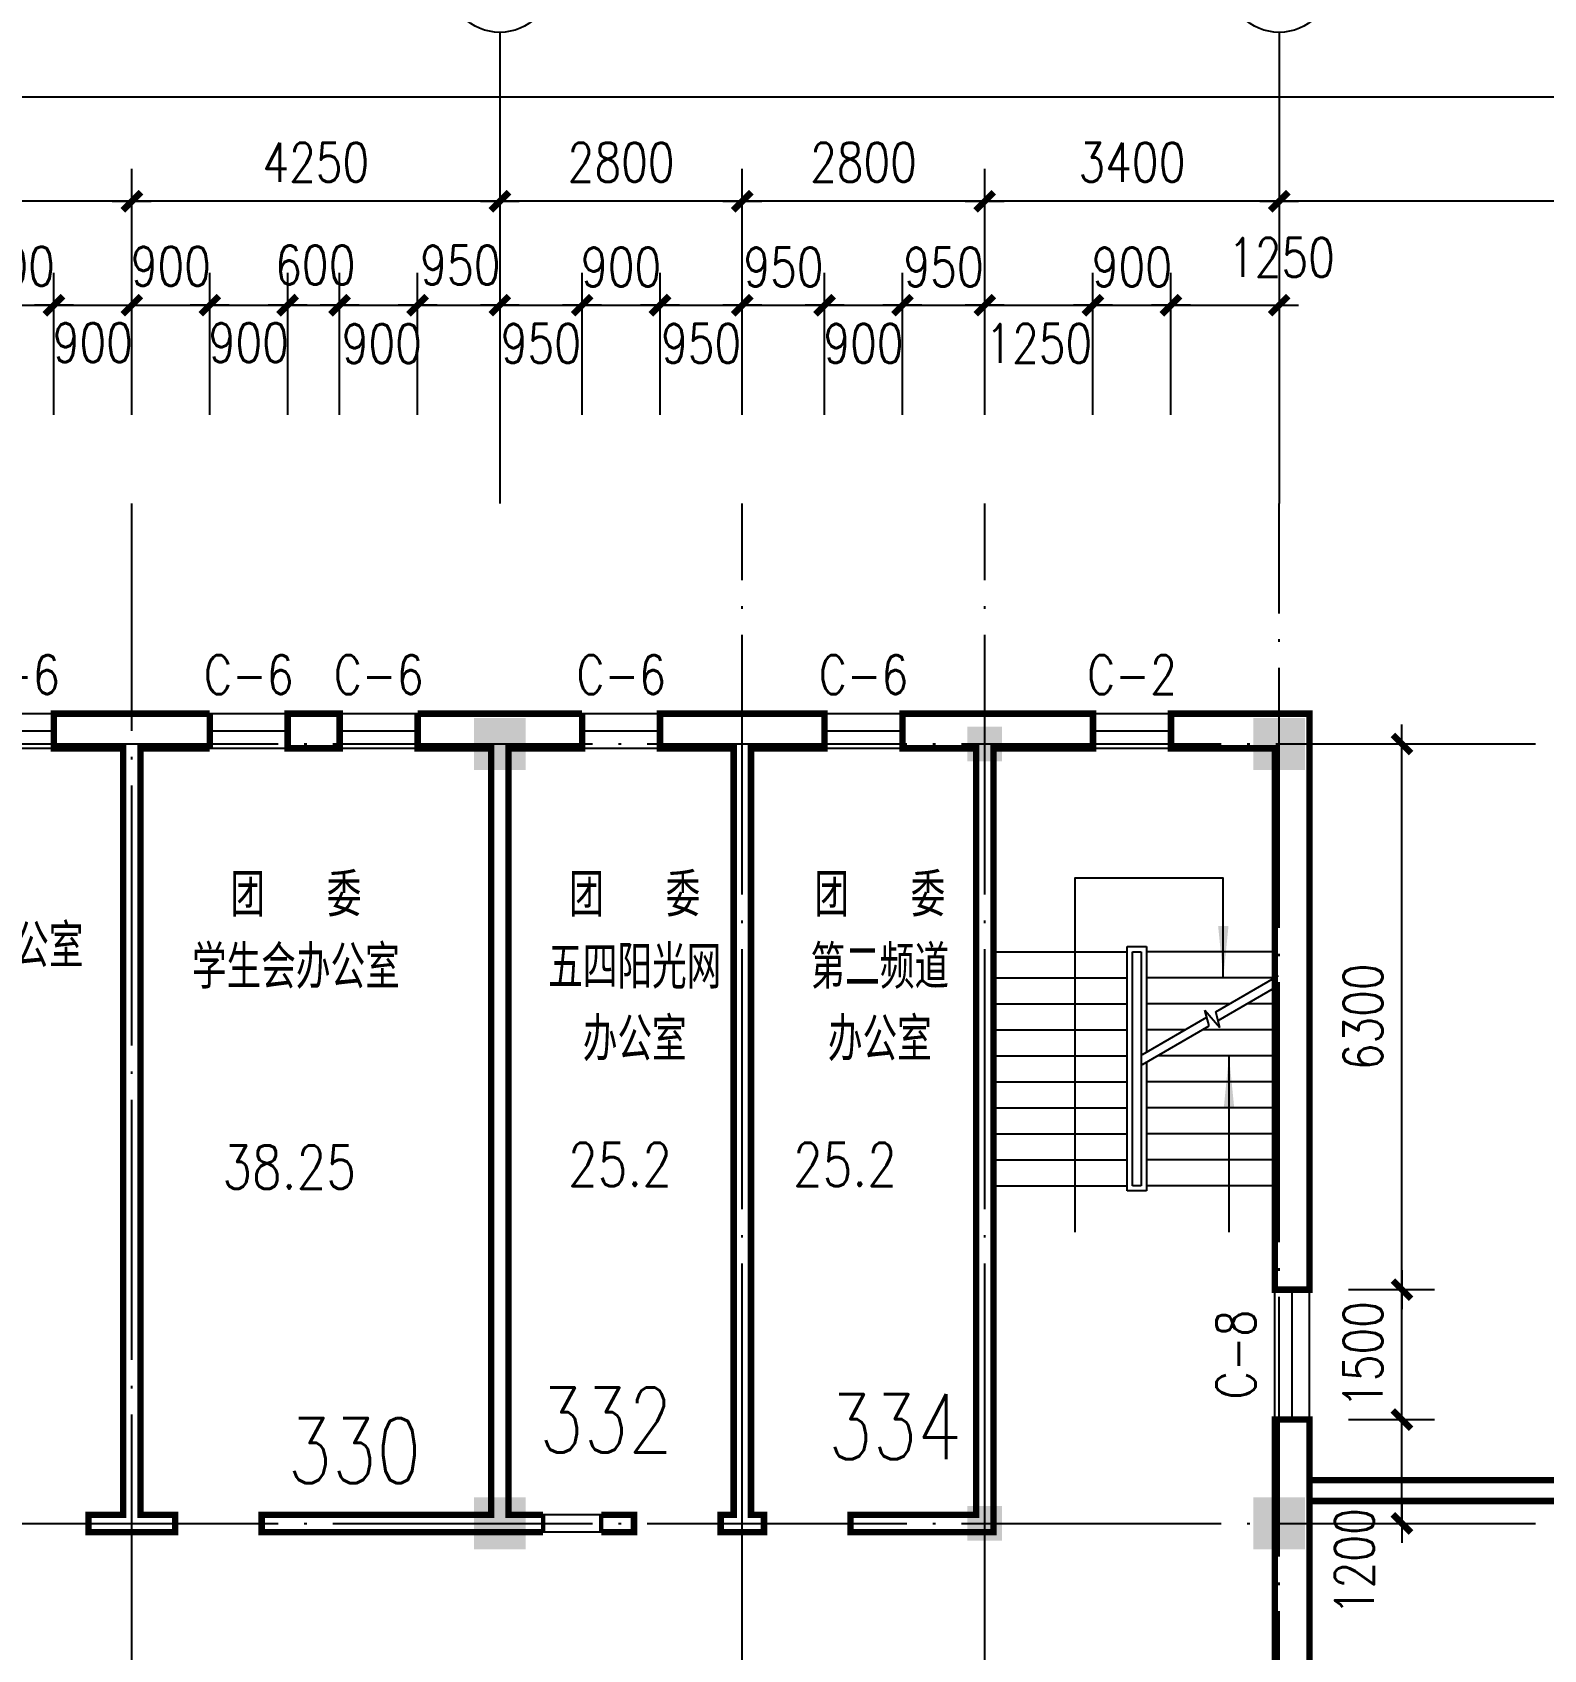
# Model space of a CAD drawing. Extents: x -55219 to 470149, y 494712 to 780039.
# Drawn here: x 274907 to 292361, y 660344 to 679016 of the extents above; entities that cross this region are included whole.
import ezdxf
from ezdxf.enums import TextEntityAlignment as Align

# ---------------------------------------------------------------- set-up
doc = ezdxf.new("R2010")
doc.units = 0
doc.header["$LTSCALE"] = 1500
doc.header["$MEASUREMENT"] = 0
doc.linetypes.add('DOTE', pattern=[2.42, 2, -0.2, 0.02, -0.2])
doc.layers.get('0').update_dxf_attribs({"linetype": 'CONTINUOUS'})
doc.layers.get('DEFPOINTS').update_dxf_attribs({"linetype": 'CONTINUOUS'})
for name, color, linetype in [('AXIS', 3, 'CONTINUOUS'), ('AXIS_TEXT', 7, 'CONTINUOUS'), ('COLUMN', 7, 'CONTINUOUS'), ('DOTE', 1, 'DOTE'), ('LVTRY', 6, 'CONTINUOUS'), ('PUB_DIM', 3, 'CONTINUOUS'), ('PUB_WALL', 255, 'CONTINUOUS'), ('STAIR', 2, 'CONTINUOUS'), ('WALL', 255, 'CONTINUOUS'), ('WINDOW', 2, 'CONTINUOUS'), ('WINDOW_TEXT', 7, 'CONTINUOUS')]:
    doc.layers.add(name, color=color, linetype=linetype)
doc.styles.add('_SIMPLEX', font='SIMPLEX.shx', dxfattribs={"width": 0.6})
doc.styles.add('COMPLEX', font='COMPLEX')
doc.styles.add('DIM_FONT', font='SIMPLEX.shx', dxfattribs={"width": 0.8})
doc.styles.add('SIMPLEX', font='SIMPLEX.SHX')
doc.dimstyles.new('AXIS150', dxfattribs={"dimscale": 1.5, "dimtxt": 300, "dimasz": 1, "dimexe": 250, "dimexo": 300, "dimgap": 150, "dimtad": 1, "dimdec": 0, "dimzin": 0, "dimdsep": 46, "dimtxsty": 'DIM_FONT', "dimblk": '_DIMX', "dimcen": 0.09, "dimse1": 1, "dimse2": 1, "dimclrt": 7, "dimadec": 0, "dimazin": 0, "dimtfac": 1, "dimtdec": 0, "dimtix": 1, "dimtmove": 2, "dimatfit": 3, "dimldrblk": '_DIMX', "dimfxl": 1, "dimtolj": 1, "dimtzin": 0, "dimarcsym": 0})
doc.dimstyles.new('DIMA150', dxfattribs={"dimscale": 1.5, "dimtxt": 300, "dimasz": 1, "dimexe": 250, "dimexo": 300, "dimgap": 150, "dimtad": 1, "dimdec": 0, "dimzin": 0, "dimdsep": 46, "dimtxsty": 'DIM_FONT', "dimblk": '_DIMX', "dimcen": 0.09, "dimse1": 1, "dimclrt": 7, "dimadec": 0, "dimazin": 0, "dimtfac": 1, "dimtdec": 0, "dimtix": 1, "dimtmove": 2, "dimatfit": 3, "dimldrblk": '_DIMX', "dimfxl": 1, "dimtolj": 1, "dimtzin": 0, "dimarcsym": 0})
doc.dimstyles.new('DIMB150', dxfattribs={"dimscale": 1.5, "dimtxt": 300, "dimasz": 1, "dimexe": 250, "dimexo": 300, "dimgap": 150, "dimtad": 1, "dimdec": 0, "dimzin": 0, "dimdsep": 46, "dimtxsty": 'DIM_FONT', "dimblk": '_DIMX', "dimcen": 0.09, "dimse2": 1, "dimclrt": 7, "dimadec": 0, "dimazin": 0, "dimtfac": 1, "dimtdec": 0, "dimtix": 1, "dimtmove": 2, "dimatfit": 3, "dimldrblk": '_DIMX', "dimfxl": 1, "dimtolj": 1, "dimtzin": 0, "dimarcsym": 0})
doc.dimstyles.new('DIMN150', dxfattribs={"dimscale": 1.5, "dimtxt": 300, "dimasz": 1, "dimexe": 250, "dimexo": 300, "dimgap": 150, "dimtad": 1, "dimdec": 0, "dimzin": 0, "dimdsep": 46, "dimtxsty": 'DIM_FONT', "dimblk": '_DIMX', "dimcen": 0.09, "dimclrt": 7, "dimadec": 0, "dimazin": 0, "dimtfac": 1, "dimtdec": 0, "dimtix": 1, "dimtmove": 2, "dimatfit": 3, "dimldrblk": '_DIMX', "dimfxl": 1, "dimtolj": 1, "dimtzin": 0, "dimarcsym": 0})

# ---------------------------------------------------------------- blocks, each defined once
blk = doc.blocks.new('_FZH')
blk.add_solid([(0.5, 0.5), (0.5, -0.5), (-0.5, 0.5), (-0.5, -0.5)])
blk = doc.blocks.new('_WBLK')
for p, q in [((-0.5, 0.5), (0.5, 0.5)), ((-0.5, 0), (0.5, 0)), ((-0.5, -0.5), (0.5, -0.5))]:
    blk.add_line(p, q)
at = {"layer": 'WINDOW_TEXT', "style": 'SIMPLEX', "flags": 9}
blk.add_attdef('A', text='', height=1, dxfattribs=at).set_placement((0, 1.5), align=Align.MIDDLE)
blk = doc.blocks.new('_ARROW')
blk.add_solid([(0, 0), (-1, 0.1), (-1, -0.1)])
blk = doc.blocks.new('_AXISO')
blk.add_circle((0, 0), 0.5)
at = {"layer": 'AXIS_TEXT', "style": 'COMPLEX', "width": 1.041667}
blk.add_attdef('A', text='', height=0.56, dxfattribs=at).set_placement((-0.25, -0.28), (0.25, -0.28), align=Align.FIT)
blk = doc.blocks.new('_DIMX')
blk.add_line((-150, 0), (150, 0))
at = {"const_width": 50}
blk.add_lwpolyline([(-70, -70), (70, 70)], dxfattribs=at)
blk = doc.blocks.new('*D110')
at = {"color": 0, "linetype": 'ByBlock'}
for p, q in [((276056, 675747), (276056, 677441)), ((280305, 677066), (276058, 677066))]:
    blk.add_line(p, q, dxfattribs=at)
at = {"layer": 'DEFPOINTS', "color": 0, "linetype": 'ByBlock'}
for p in [(276056, 677066), (276056, 675297), (280306, 675297)]:
    blk.add_point(p, dxfattribs=at)
at = {"color": 0, "linetype": 'ByBlock', "xscale": 1.5, "yscale": 1.5, "zscale": 1.5, "rotation": 180}
blk.add_blockref('_DIMX', (276056, 677066), dxfattribs=at)
at = {"color": 0, "linetype": 'ByBlock', "xscale": 1.5, "yscale": 1.5, "zscale": 1.5}
blk.add_blockref('_DIMX', (280306, 677066), dxfattribs=at)
at = {"color": 7, "linetype": 'ByBlock', "insert": (278181, 677516), "char_height": 450, "attachment_point": 5, "style": 'DIM_FONT'}
blk.add_mtext('\\A1;4250', dxfattribs=at)
blk = doc.blocks.new('*D117')
at = {"color": 0, "linetype": 'ByBlock'}
blk.add_line((298305, 677066), (289308, 677066), dxfattribs=at)
at = {"layer": 'DEFPOINTS', "color": 0, "linetype": 'ByBlock'}
for p in [(289306, 677066), (289306, 673575), (298306, 673575)]:
    blk.add_point(p, dxfattribs=at)
at = {"color": 0, "linetype": 'ByBlock', "xscale": 1.5, "yscale": 1.5, "zscale": 1.5}
for p, rotation in [((289306, 677066), 179.9999999999993), ((298306, 677066), 359.9999999999993)]:
    blk.add_blockref('_DIMX', p, dxfattribs=dict(at, rotation=rotation))
at = {"color": 7, "linetype": 'ByBlock', "insert": (293806, 677516), "char_height": 450, "attachment_point": 5, "style": 'DIM_FONT'}
blk.add_mtext('\\A1;9000', dxfattribs=at)
blk = doc.blocks.new('*D118')
at = {"color": 0, "linetype": 'ByBlock'}
for p, q in [((285906, 675747), (285906, 677441)), ((289305, 677066), (285908, 677066))]:
    blk.add_line(p, q, dxfattribs=at)
at = {"layer": 'DEFPOINTS', "color": 0, "linetype": 'ByBlock'}
for p in [(285906, 677066), (285906, 675297), (289306, 675297)]:
    blk.add_point(p, dxfattribs=at)
at = {"color": 0, "linetype": 'ByBlock', "xscale": 1.5, "yscale": 1.5, "zscale": 1.5, "rotation": 180}
blk.add_blockref('_DIMX', (285906, 677066), dxfattribs=at)
at = {"color": 0, "linetype": 'ByBlock', "xscale": 1.5, "yscale": 1.5, "zscale": 1.5}
blk.add_blockref('_DIMX', (289306, 677066), dxfattribs=at)
at = {"color": 7, "linetype": 'ByBlock', "insert": (287606, 677516), "char_height": 450, "attachment_point": 5, "style": 'DIM_FONT'}
blk.add_mtext('\\A1;3400', dxfattribs=at)
blk = doc.blocks.new('*D120')
at = {"color": 0, "linetype": 'ByBlock'}
for p, q in [((228205, 678386), (228205, 677891)), ((300705, 678386), (300705, 677891)), ((300703, 678266), (228206, 678266))]:
    blk.add_line(p, q, dxfattribs=at)
at = {"layer": 'DEFPOINTS', "color": 0, "linetype": 'ByBlock'}
for p in [(228205, 678836), (300705, 678836), (228205, 678266)]:
    blk.add_point(p, dxfattribs=at)
at = {"color": 0, "linetype": 'ByBlock', "xscale": 1.5, "yscale": 1.5, "zscale": 1.5, "rotation": 180}
blk.add_blockref('_DIMX', (228205, 678266), dxfattribs=at)
at = {"color": 0, "linetype": 'ByBlock', "xscale": 1.5, "yscale": 1.5, "zscale": 1.5}
blk.add_blockref('_DIMX', (300705, 678266), dxfattribs=at)
at = {"color": 7, "linetype": 'ByBlock', "insert": (264455, 678716), "char_height": 450, "attachment_point": 5, "style": 'DIM_FONT'}
blk.add_mtext('\\A1;72500', dxfattribs=at)
blk = doc.blocks.new('*D237')
at = {"color": 0, "linetype": 'ByBlock'}
for p, q in [((276056, 675747), (276056, 677441)), ((276055, 677066), (271858, 677066))]:
    blk.add_line(p, q, dxfattribs=at)
at = {"layer": 'DEFPOINTS', "color": 0, "linetype": 'ByBlock'}
for p in [(271856, 677066), (271856, 675297), (276056, 675297)]:
    blk.add_point(p, dxfattribs=at)
at = {"color": 0, "linetype": 'ByBlock', "xscale": 1.5, "yscale": 1.5, "zscale": 1.5, "rotation": 180}
blk.add_blockref('_DIMX', (271856, 677066), dxfattribs=at)
at = {"color": 0, "linetype": 'ByBlock', "xscale": 1.5, "yscale": 1.5, "zscale": 1.5}
blk.add_blockref('_DIMX', (276056, 677066), dxfattribs=at)
at = {"color": 7, "linetype": 'ByBlock', "insert": (273956, 677516), "char_height": 450, "attachment_point": 5, "style": 'DIM_FONT'}
blk.add_mtext('\\A1;4200', dxfattribs=at)
blk = doc.blocks.new('*D273')
at = {"color": 0, "linetype": 'ByBlock'}
for p, q in [((283106, 675747), (283106, 677441)), ((285906, 675747), (285906, 677441)), ((285905, 677066), (283108, 677066))]:
    blk.add_line(p, q, dxfattribs=at)
at = {"layer": 'DEFPOINTS', "color": 0, "linetype": 'ByBlock'}
for p in [(283106, 677066), (283106, 675297), (285906, 675297)]:
    blk.add_point(p, dxfattribs=at)
at = {"color": 0, "linetype": 'ByBlock', "xscale": 1.5, "yscale": 1.5, "zscale": 1.5, "rotation": 180}
blk.add_blockref('_DIMX', (283106, 677066), dxfattribs=at)
at = {"color": 0, "linetype": 'ByBlock', "xscale": 1.5, "yscale": 1.5, "zscale": 1.5}
blk.add_blockref('_DIMX', (285906, 677066), dxfattribs=at)
at = {"color": 7, "linetype": 'ByBlock', "insert": (284506, 677516), "char_height": 450, "attachment_point": 5, "style": 'DIM_FONT'}
blk.add_mtext('\\A1;2800', dxfattribs=at)
blk = doc.blocks.new('*D274')
at = {"color": 0, "linetype": 'ByBlock'}
for p, q in [((283106, 675747), (283106, 677441)), ((283105, 677066), (280308, 677066))]:
    blk.add_line(p, q, dxfattribs=at)
at = {"layer": 'DEFPOINTS', "color": 0, "linetype": 'ByBlock'}
for p in [(280306, 677066), (280306, 675297), (283106, 675297)]:
    blk.add_point(p, dxfattribs=at)
at = {"color": 0, "linetype": 'ByBlock', "xscale": 1.5, "yscale": 1.5, "zscale": 1.5, "rotation": 180}
blk.add_blockref('_DIMX', (280306, 677066), dxfattribs=at)
at = {"color": 0, "linetype": 'ByBlock', "xscale": 1.5, "yscale": 1.5, "zscale": 1.5}
blk.add_blockref('_DIMX', (283106, 677066), dxfattribs=at)
at = {"color": 7, "linetype": 'ByBlock', "insert": (281706, 677516), "char_height": 450, "attachment_point": 5, "style": 'DIM_FONT'}
blk.add_mtext('\\A1;2800', dxfattribs=at)
blk = doc.blocks.new('*D484')
at = {"color": 0, "linetype": 'ByBlock'}
for p, q in [((274256, 674602), (274256, 676241)), ((275156, 674602), (275156, 676241)), ((274255, 675866), (274253, 675866)), ((274256, 675866), (275156, 675866)), ((275158, 675866), (275159, 675866))]:
    blk.add_line(p, q, dxfattribs=at)
at = {"layer": 'DEFPOINTS', "color": 0, "linetype": 'ByBlock'}
for p in [(275156, 675866), (274256, 674152), (275156, 674152)]:
    blk.add_point(p, dxfattribs=at)
at = {"color": 0, "linetype": 'ByBlock', "xscale": 1.5, "yscale": 1.5, "zscale": 1.5}
blk.add_blockref('_DIMX', (274256, 675866), dxfattribs=at)
at = {"color": 0, "linetype": 'ByBlock', "xscale": 1.5, "yscale": 1.5, "zscale": 1.5, "rotation": 180}
blk.add_blockref('_DIMX', (275156, 675866), dxfattribs=at)
at = {"color": 7, "linetype": 'ByBlock', "insert": (274706, 676316), "char_height": 450, "attachment_point": 5, "style": 'DIM_FONT'}
blk.add_mtext('\\A1;900', dxfattribs=at)
blk = doc.blocks.new('*D485')
at = {"color": 0, "linetype": 'ByBlock'}
for p, q in [((275156, 674602), (275156, 676241)), ((276056, 674602), (276056, 676241)), ((275158, 675866), (276055, 675866))]:
    blk.add_line(p, q, dxfattribs=at)
at = {"layer": 'DEFPOINTS', "color": 0, "linetype": 'ByBlock'}
for p in [(276056, 675866), (275156, 674152), (276056, 674152)]:
    blk.add_point(p, dxfattribs=at)
at = {"color": 0, "linetype": 'ByBlock', "xscale": 1.5, "yscale": 1.5, "zscale": 1.5, "rotation": 180}
blk.add_blockref('_DIMX', (275156, 675866), dxfattribs=at)
at = {"color": 0, "linetype": 'ByBlock', "xscale": 1.5, "yscale": 1.5, "zscale": 1.5}
blk.add_blockref('_DIMX', (276056, 675866), dxfattribs=at)
at = {"color": 7, "linetype": 'ByBlock', "insert": (275606, 675434), "char_height": 450, "attachment_point": 5, "style": 'DIM_FONT'}
blk.add_mtext('\\A1;900', dxfattribs=at)
blk = doc.blocks.new('*D486')
at = {"color": 0, "linetype": 'ByBlock'}
for p, q in [((276056, 674602), (276056, 676241)), ((276956, 674602), (276956, 676241)), ((276055, 675866), (276053, 675866)), ((276056, 675866), (276956, 675866)), ((276958, 675866), (276959, 675866))]:
    blk.add_line(p, q, dxfattribs=at)
at = {"layer": 'DEFPOINTS', "color": 0, "linetype": 'ByBlock'}
for p in [(276956, 675866), (276056, 674152), (276956, 674152)]:
    blk.add_point(p, dxfattribs=at)
at = {"color": 0, "linetype": 'ByBlock', "xscale": 1.5, "yscale": 1.5, "zscale": 1.5}
blk.add_blockref('_DIMX', (276056, 675866), dxfattribs=at)
at = {"color": 0, "linetype": 'ByBlock', "xscale": 1.5, "yscale": 1.5, "zscale": 1.5, "rotation": 180}
blk.add_blockref('_DIMX', (276956, 675866), dxfattribs=at)
at = {"color": 7, "linetype": 'ByBlock', "insert": (276506, 676316), "char_height": 450, "attachment_point": 5, "style": 'DIM_FONT'}
blk.add_mtext('\\A1;900', dxfattribs=at)
blk = doc.blocks.new('*D487')
at = {"color": 0, "linetype": 'ByBlock'}
for p, q in [((276956, 674602), (276956, 676241)), ((277856, 674602), (277856, 676241)), ((276958, 675866), (277855, 675866))]:
    blk.add_line(p, q, dxfattribs=at)
at = {"layer": 'DEFPOINTS', "color": 0, "linetype": 'ByBlock'}
for p in [(277856, 675866), (276956, 674152), (277856, 674152)]:
    blk.add_point(p, dxfattribs=at)
at = {"color": 0, "linetype": 'ByBlock', "xscale": 1.5, "yscale": 1.5, "zscale": 1.5, "rotation": 180}
blk.add_blockref('_DIMX', (276956, 675866), dxfattribs=at)
at = {"color": 0, "linetype": 'ByBlock', "xscale": 1.5, "yscale": 1.5, "zscale": 1.5}
blk.add_blockref('_DIMX', (277856, 675866), dxfattribs=at)
at = {"color": 7, "linetype": 'ByBlock', "insert": (277406, 675434), "char_height": 450, "attachment_point": 5, "style": 'DIM_FONT'}
blk.add_mtext('\\A1;900', dxfattribs=at)
blk = doc.blocks.new('*D488')
at = {"color": 0, "linetype": 'ByBlock'}
for p, q in [((277856, 674602), (277856, 676241)), ((278456, 674602), (278456, 676241)), ((277858, 675866), (278455, 675866))]:
    blk.add_line(p, q, dxfattribs=at)
at = {"layer": 'DEFPOINTS', "color": 0, "linetype": 'ByBlock'}
for p in [(278456, 675866), (277856, 674152), (278456, 674152)]:
    blk.add_point(p, dxfattribs=at)
at = {"color": 0, "linetype": 'ByBlock', "xscale": 1.5, "yscale": 1.5, "zscale": 1.5, "rotation": 180}
blk.add_blockref('_DIMX', (277856, 675866), dxfattribs=at)
at = {"color": 0, "linetype": 'ByBlock', "xscale": 1.5, "yscale": 1.5, "zscale": 1.5}
blk.add_blockref('_DIMX', (278456, 675866), dxfattribs=at)
at = {"color": 7, "linetype": 'ByBlock', "insert": (278175, 676329), "char_height": 450, "attachment_point": 5, "style": 'DIM_FONT'}
blk.add_mtext('\\A1;600', dxfattribs=at)
blk = doc.blocks.new('*D489')
at = {"color": 0, "linetype": 'ByBlock'}
for p, q in [((278456, 674602), (278456, 676241)), ((279356, 674602), (279356, 676241)), ((278458, 675866), (279355, 675866))]:
    blk.add_line(p, q, dxfattribs=at)
at = {"layer": 'DEFPOINTS', "color": 0, "linetype": 'ByBlock'}
for p in [(279356, 675866), (278456, 674152), (279356, 674152)]:
    blk.add_point(p, dxfattribs=at)
at = {"color": 0, "linetype": 'ByBlock', "xscale": 1.5, "yscale": 1.5, "zscale": 1.5, "rotation": 180}
blk.add_blockref('_DIMX', (278456, 675866), dxfattribs=at)
at = {"color": 0, "linetype": 'ByBlock', "xscale": 1.5, "yscale": 1.5, "zscale": 1.5}
blk.add_blockref('_DIMX', (279356, 675866), dxfattribs=at)
at = {"color": 7, "linetype": 'ByBlock', "insert": (278944, 675423), "char_height": 450, "attachment_point": 5, "style": 'DIM_FONT'}
blk.add_mtext('\\A1;900', dxfattribs=at)
blk = doc.blocks.new('*D490')
at = {"color": 0, "linetype": 'ByBlock'}
for p, q in [((279356, 674602), (279356, 676241)), ((279358, 675866), (280305, 675866))]:
    blk.add_line(p, q, dxfattribs=at)
at = {"layer": 'DEFPOINTS', "color": 0, "linetype": 'ByBlock'}
for p in [(280306, 675866), (279356, 674152), (280306, 674152)]:
    blk.add_point(p, dxfattribs=at)
at = {"color": 0, "linetype": 'ByBlock', "xscale": 1.5, "yscale": 1.5, "zscale": 1.5, "rotation": 180}
blk.add_blockref('_DIMX', (279356, 675866), dxfattribs=at)
at = {"color": 0, "linetype": 'ByBlock', "xscale": 1.5, "yscale": 1.5, "zscale": 1.5}
blk.add_blockref('_DIMX', (280306, 675866), dxfattribs=at)
at = {"color": 7, "linetype": 'ByBlock', "insert": (279850, 676329), "char_height": 450, "attachment_point": 5, "style": 'DIM_FONT'}
blk.add_mtext('\\A1;950', dxfattribs=at)
blk = doc.blocks.new('*D491')
at = {"color": 0, "linetype": 'ByBlock'}
for p, q in [((281256, 674602), (281256, 676241)), ((280308, 675866), (281255, 675866))]:
    blk.add_line(p, q, dxfattribs=at)
at = {"layer": 'DEFPOINTS', "color": 0, "linetype": 'ByBlock'}
for p in [(281256, 675866), (280306, 674152), (281256, 674152)]:
    blk.add_point(p, dxfattribs=at)
at = {"color": 0, "linetype": 'ByBlock', "xscale": 1.5, "yscale": 1.5, "zscale": 1.5, "rotation": 180}
blk.add_blockref('_DIMX', (280306, 675866), dxfattribs=at)
at = {"color": 0, "linetype": 'ByBlock', "xscale": 1.5, "yscale": 1.5, "zscale": 1.5}
blk.add_blockref('_DIMX', (281256, 675866), dxfattribs=at)
at = {"color": 7, "linetype": 'ByBlock', "insert": (280781, 675424), "char_height": 450, "attachment_point": 5, "style": 'DIM_FONT'}
blk.add_mtext('\\A1;950', dxfattribs=at)
blk = doc.blocks.new('*D492')
at = {"color": 0, "linetype": 'ByBlock'}
for p, q in [((281256, 674602), (281256, 676241)), ((282156, 674602), (282156, 676241)), ((281258, 675866), (282155, 675866))]:
    blk.add_line(p, q, dxfattribs=at)
at = {"layer": 'DEFPOINTS', "color": 0, "linetype": 'ByBlock'}
for p in [(282156, 675866), (281256, 674152), (282156, 674152)]:
    blk.add_point(p, dxfattribs=at)
at = {"color": 0, "linetype": 'ByBlock', "xscale": 1.5, "yscale": 1.5, "zscale": 1.5, "rotation": 180}
blk.add_blockref('_DIMX', (281256, 675866), dxfattribs=at)
at = {"color": 0, "linetype": 'ByBlock', "xscale": 1.5, "yscale": 1.5, "zscale": 1.5}
blk.add_blockref('_DIMX', (282156, 675866), dxfattribs=at)
at = {"color": 7, "linetype": 'ByBlock', "insert": (281706, 676307), "char_height": 450, "attachment_point": 5, "style": 'DIM_FONT'}
blk.add_mtext('\\A1;900', dxfattribs=at)
blk = doc.blocks.new('*D493')
at = {"color": 0, "linetype": 'ByBlock'}
for p, q in [((282156, 674602), (282156, 676241)), ((283106, 674602), (283106, 676241)), ((282158, 675866), (283105, 675866))]:
    blk.add_line(p, q, dxfattribs=at)
at = {"layer": 'DEFPOINTS', "color": 0, "linetype": 'ByBlock'}
for p in [(283106, 675866), (282156, 674152), (283106, 674152)]:
    blk.add_point(p, dxfattribs=at)
at = {"color": 0, "linetype": 'ByBlock', "xscale": 1.5, "yscale": 1.5, "zscale": 1.5, "rotation": 180}
blk.add_blockref('_DIMX', (282156, 675866), dxfattribs=at)
at = {"color": 0, "linetype": 'ByBlock', "xscale": 1.5, "yscale": 1.5, "zscale": 1.5}
blk.add_blockref('_DIMX', (283106, 675866), dxfattribs=at)
at = {"color": 7, "linetype": 'ByBlock', "insert": (282631, 675424), "char_height": 450, "attachment_point": 5, "style": 'DIM_FONT'}
blk.add_mtext('\\A1;950', dxfattribs=at)
blk = doc.blocks.new('*D494')
at = {"color": 0, "linetype": 'ByBlock'}
for p, q in [((283106, 674602), (283106, 676241)), ((284056, 674602), (284056, 676241)), ((283108, 675866), (284055, 675866))]:
    blk.add_line(p, q, dxfattribs=at)
at = {"layer": 'DEFPOINTS', "color": 0, "linetype": 'ByBlock'}
for p in [(284056, 675866), (283106, 674152), (284056, 674152)]:
    blk.add_point(p, dxfattribs=at)
at = {"color": 0, "linetype": 'ByBlock', "xscale": 1.5, "yscale": 1.5, "zscale": 1.5, "rotation": 180}
blk.add_blockref('_DIMX', (283106, 675866), dxfattribs=at)
at = {"color": 0, "linetype": 'ByBlock', "xscale": 1.5, "yscale": 1.5, "zscale": 1.5}
blk.add_blockref('_DIMX', (284056, 675866), dxfattribs=at)
at = {"color": 7, "linetype": 'ByBlock', "insert": (283581, 676307), "char_height": 450, "attachment_point": 5, "style": 'DIM_FONT'}
blk.add_mtext('\\A1;950', dxfattribs=at)
blk = doc.blocks.new('*D495')
at = {"color": 0, "linetype": 'ByBlock'}
for p, q in [((284056, 674602), (284056, 676241)), ((284956, 674602), (284956, 676241)), ((284058, 675866), (284955, 675866))]:
    blk.add_line(p, q, dxfattribs=at)
at = {"layer": 'DEFPOINTS', "color": 0, "linetype": 'ByBlock'}
for p in [(284956, 675866), (284056, 674152), (284956, 674152)]:
    blk.add_point(p, dxfattribs=at)
at = {"color": 0, "linetype": 'ByBlock', "xscale": 1.5, "yscale": 1.5, "zscale": 1.5, "rotation": 180}
blk.add_blockref('_DIMX', (284056, 675866), dxfattribs=at)
at = {"color": 0, "linetype": 'ByBlock', "xscale": 1.5, "yscale": 1.5, "zscale": 1.5}
blk.add_blockref('_DIMX', (284956, 675866), dxfattribs=at)
at = {"color": 7, "linetype": 'ByBlock', "insert": (284506, 675424), "char_height": 450, "attachment_point": 5, "style": 'DIM_FONT'}
blk.add_mtext('\\A1;900', dxfattribs=at)
blk = doc.blocks.new('*D496')
at = {"color": 0, "linetype": 'ByBlock'}
for p, q in [((284956, 674602), (284956, 676241)), ((285906, 674602), (285906, 676241)), ((284958, 675866), (285905, 675866))]:
    blk.add_line(p, q, dxfattribs=at)
at = {"layer": 'DEFPOINTS', "color": 0, "linetype": 'ByBlock'}
for p in [(285906, 675866), (284956, 674152), (285906, 674152)]:
    blk.add_point(p, dxfattribs=at)
at = {"color": 0, "linetype": 'ByBlock', "xscale": 1.5, "yscale": 1.5, "zscale": 1.5, "rotation": 180}
blk.add_blockref('_DIMX', (284956, 675866), dxfattribs=at)
at = {"color": 0, "linetype": 'ByBlock', "xscale": 1.5, "yscale": 1.5, "zscale": 1.5}
blk.add_blockref('_DIMX', (285906, 675866), dxfattribs=at)
at = {"color": 7, "linetype": 'ByBlock', "insert": (285431, 676307), "char_height": 450, "attachment_point": 5, "style": 'DIM_FONT'}
blk.add_mtext('\\A1;950', dxfattribs=at)
blk = doc.blocks.new('*D497')
at = {"color": 0, "linetype": 'ByBlock'}
for p, q in [((285906, 674602), (285906, 676241)), ((287156, 674602), (287156, 676241)), ((285908, 675866), (287155, 675866))]:
    blk.add_line(p, q, dxfattribs=at)
at = {"layer": 'DEFPOINTS', "color": 0, "linetype": 'ByBlock'}
for p in [(287156, 675866), (285906, 674152), (287156, 674152)]:
    blk.add_point(p, dxfattribs=at)
at = {"color": 0, "linetype": 'ByBlock', "xscale": 1.5, "yscale": 1.5, "zscale": 1.5, "rotation": 180}
blk.add_blockref('_DIMX', (285906, 675866), dxfattribs=at)
at = {"color": 0, "linetype": 'ByBlock', "xscale": 1.5, "yscale": 1.5, "zscale": 1.5}
blk.add_blockref('_DIMX', (287156, 675866), dxfattribs=at)
at = {"color": 7, "linetype": 'ByBlock', "insert": (286531, 675424), "char_height": 450, "attachment_point": 5, "style": 'DIM_FONT'}
blk.add_mtext('\\A1;1250', dxfattribs=at)
blk = doc.blocks.new('*D498')
at = {"color": 0, "linetype": 'ByBlock'}
for p, q in [((287156, 674602), (287156, 676241)), ((288056, 674602), (288056, 676241)), ((287158, 675866), (288055, 675866))]:
    blk.add_line(p, q, dxfattribs=at)
at = {"layer": 'DEFPOINTS', "color": 0, "linetype": 'ByBlock'}
for p in [(288056, 675866), (287156, 674152), (288056, 674152)]:
    blk.add_point(p, dxfattribs=at)
at = {"color": 0, "linetype": 'ByBlock', "xscale": 1.5, "yscale": 1.5, "zscale": 1.5, "rotation": 180}
blk.add_blockref('_DIMX', (287156, 675866), dxfattribs=at)
at = {"color": 0, "linetype": 'ByBlock', "xscale": 1.5, "yscale": 1.5, "zscale": 1.5}
blk.add_blockref('_DIMX', (288056, 675866), dxfattribs=at)
at = {"color": 7, "linetype": 'ByBlock', "insert": (287606, 676307), "char_height": 450, "attachment_point": 5, "style": 'DIM_FONT'}
blk.add_mtext('\\A1;900', dxfattribs=at)
blk = doc.blocks.new('*D499')
at = {"color": 0, "linetype": 'ByBlock'}
for p, q in [((288056, 674602), (288056, 676241)), ((288058, 675866), (289305, 675866))]:
    blk.add_line(p, q, dxfattribs=at)
at = {"layer": 'DEFPOINTS', "color": 0, "linetype": 'ByBlock'}
for p in [(289306, 675866), (288056, 674152), (289306, 674152)]:
    blk.add_point(p, dxfattribs=at)
at = {"color": 0, "linetype": 'ByBlock', "xscale": 1.5, "yscale": 1.5, "zscale": 1.5, "rotation": 180}
blk.add_blockref('_DIMX', (288056, 675866), dxfattribs=at)
at = {"color": 0, "linetype": 'ByBlock', "xscale": 1.5, "yscale": 1.5, "zscale": 1.5}
blk.add_blockref('_DIMX', (289306, 675866), dxfattribs=at)
at = {"color": 7, "linetype": 'ByBlock', "insert": (289333, 676417), "char_height": 450, "attachment_point": 5, "style": 'DIM_FONT'}
blk.add_mtext('\\A1;1250', dxfattribs=at)
blk = doc.blocks.new('*D500')
at = {"color": 0, "linetype": 'ByBlock'}
for p, q in [((290106, 663000), (291099, 663000)), ((290724, 661802), (290724, 662999))]:
    blk.add_line(p, q, dxfattribs=at)
at = {"layer": 'DEFPOINTS', "color": 0, "linetype": 'ByBlock'}
for p in [(289656, 663000), (290724, 663000), (289656, 661800)]:
    blk.add_point(p, dxfattribs=at)
at = {"color": 0, "linetype": 'ByBlock', "xscale": 1.5, "yscale": 1.5, "zscale": 1.5}
for p, rotation in [((290724, 663000), 90), ((290724, 661800), 270)]:
    blk.add_blockref('_DIMX', p, dxfattribs=dict(at, rotation=rotation))
at = {"color": 7, "linetype": 'ByBlock', "insert": (290175, 661359), "char_height": 450, "attachment_point": 5, "rotation": 90, "style": 'DIM_FONT'}
blk.add_mtext('\\A1;1200', dxfattribs=at)
blk = doc.blocks.new('*D501')
at = {"color": 0, "linetype": 'ByBlock'}
for p, q in [((290106, 664500), (291099, 664500)), ((290724, 664502), (290724, 664503)), ((290724, 663000), (290724, 664500)), ((290106, 663000), (291099, 663000)), ((290724, 662999), (290724, 662997))]:
    blk.add_line(p, q, dxfattribs=at)
at = {"layer": 'DEFPOINTS', "color": 0, "linetype": 'ByBlock'}
for p in [(289656, 664500), (290724, 664500), (289656, 663000)]:
    blk.add_point(p, dxfattribs=at)
at = {"color": 0, "linetype": 'ByBlock', "xscale": 1.5, "yscale": 1.5, "zscale": 1.5}
for p, rotation in [((290724, 664500), 270), ((290724, 663000), 90)]:
    blk.add_blockref('_DIMX', p, dxfattribs=dict(at, rotation=rotation))
at = {"color": 7, "linetype": 'ByBlock', "insert": (290274, 663750), "char_height": 450, "attachment_point": 5, "rotation": 90, "style": 'DIM_FONT'}
blk.add_mtext('\\A1;1500', dxfattribs=at)
blk = doc.blocks.new('*D502')
at = {"color": 0, "linetype": 'ByBlock'}
for p, q in [((290724, 664502), (290724, 670799)), ((290106, 664500), (291099, 664500))]:
    blk.add_line(p, q, dxfattribs=at)
at = {"layer": 'DEFPOINTS', "color": 0, "linetype": 'ByBlock'}
for p in [(289656, 670800), (290724, 670800), (289656, 664500)]:
    blk.add_point(p, dxfattribs=at)
at = {"color": 0, "linetype": 'ByBlock', "xscale": 1.5, "yscale": 1.5, "zscale": 1.5}
for p, rotation in [((290724, 670800), 90), ((290724, 664500), 270)]:
    blk.add_blockref('_DIMX', p, dxfattribs=dict(at, rotation=rotation))
at = {"color": 7, "linetype": 'ByBlock', "insert": (290274, 667650), "char_height": 450, "attachment_point": 5, "rotation": 90, "style": 'DIM_FONT'}
blk.add_mtext('\\A1;6300', dxfattribs=at)

msp = doc.modelspace()

# ---------------------------------------------------------------- linework, layer by layer
at = {"layer": 'AXIS'}
for p, q in [((280306.3, 679016.2), (280306.3, 673575.1)), ((289306.3, 679016.2), (289306.3, 673575.1))]:
    msp.add_line(p, q, dxfattribs=at)
at = {"layer": 'DOTE'}
for p, q in [((276056.3, 652800.4), (276056.3, 673575.1)), ((283106.3, 661800.4), (283106.3, 673575.1)), ((285906.3, 661800.4), (285906.3, 673575.1)), ((289306.3, 603338.4), (289306.3, 673575.1)), ((227556.3, 670800.4), (299906.3, 670800.4)), ((227556.3, 661800.4), (306558.6, 661800.4)), ((283106.3, 652800.4), (283106.3, 661800.4)), ((285906.3, 652800.4), (285906.3, 661800.4))]:
    msp.add_line(p, q, dxfattribs=at)
at = {"layer": 'LVTRY', "const_width": 50}
for points in [[(280806.3, 661900.4), (280806.3, 661700.4)], [(281476.3, 661700.4), (281476.3, 661900.4)]]:
    msp.add_lwpolyline(points, dxfattribs=at)
at = {"layer": 'PUB_DIM'}
for points in [[(288661.3, 668100.4), (288661.3, 669251.9), (286945.2, 669251.9), (286945.2, 665162.5)], [(288726.8, 667200.4), (288726.8, 665162.5)]]:
    msp.add_lwpolyline(points, dxfattribs=at)
at = {"layer": 'PUB_WALL', "const_width": 75}
for points in [[(276956.3, 671150.4), (275156.3, 671150.4), (275156.3, 670750.4), (275956.3, 670750.4), (275956.3, 661900.4), (275556.3, 661900.4), (275556.3, 661700.4), (276556.3, 661700.4), (276556.3, 661900.4), (276156.3, 661900.4), (276156.3, 670750.4), (276956.3, 670750.4)], [(276956.3, 671150.4), (276956.3, 670750.4)], [(280806.3, 661700.4), (280206.3, 661700.4), (277556.3, 661700.4), (277556.3, 661900.4), (280206.3, 661900.4), (280206.3, 670750.4), (279356.3, 670750.4), (279356.3, 671150.4)], [(277856.3, 671150.4), (278456.3, 671150.4), (278456.3, 670750.4), (277856.3, 670750.4), (277856.3, 671150.4)], [(279356.3, 671150.4), (281256.3, 671150.4)], [(281256.3, 671150.4), (281256.3, 670750.4), (280406.3, 670750.4), (280406.3, 661900.4), (280806.3, 661900.4)], [(282156.3, 670750.4), (282156.3, 671150.4), (284056.3, 671150.4), (284056.3, 670750.4), (283206.3, 670750.4), (283206.3, 661900.4), (283356.3, 661900.4), (283356.3, 661700.4), (282856.3, 661700.4), (282856.3, 661900.4), (283006.3, 661900.4), (283006.3, 670750.4), (282156.3, 670750.4)], [(284956.3, 670750.4), (284956.3, 671150.4), (287156.3, 671150.4), (287156.3, 670750.4), (286006.3, 670750.4), (286006.3, 661700.4), (284356.3, 661700.4), (284356.3, 661900.4), (285806.3, 661900.4), (285806.3, 670750.4), (284956.3, 670750.4)], [(288056.3, 671150.4), (288056.3, 670750.4), (289256.3, 670750.4), (289256.3, 664500.4), (289656.3, 664500.4), (289656.3, 671150.4), (288056.3, 671150.4)], [(289255.8, 652850.4), (287106, 652850.4), (287106, 652450.4), (289656.3, 652450.4), (289656.3, 663000.4), (289256.3, 663000.4), (289256.3, 659500.4), (286806, 659500.4), (286806, 659300.4)], [(246666.3, 616450.4), (246666.3, 605333.1), (246666.8, 605332.6), (284932.6, 605332.6), (300774, 621174), (300774, 662300.4), (289656.3, 662300.4)], [(275956.3, 661900.4), (275556.3, 661900.4)], [(281476.3, 661900.4), (281856.3, 661900.4), (281856.3, 661700.4), (281476.3, 661700.4)]]:
    msp.add_lwpolyline(points, dxfattribs=at)
at = {"layer": 'PUB_WALL'}
msp.add_lwpolyline([(246906.3, 616450.4, 75, 75, 0), (246906.3, 605572.6, 75, 75, 0), (284833.2, 605572.6, 75, 75, 0), (300534, 621273.4, 75, 75, 0), (300534, 662060.4, 75, 75, 0), (289656.3, 662060.4, 75, 75, 0)], format="xyseb", dxfattribs=at)
at = {"layer": 'STAIR'}
for p, q in [((286006.3, 668400.4), (287552.5, 668400.4)), ((286006.3, 665700.4), (286006.3, 668400.4)), ((287552.5, 665640.4), (287552.5, 668460.4)), ((287552.5, 668460.4), (287772.5, 668460.4)), ((287612.5, 665700.4), (287612.5, 668400.4)), ((287612.5, 668400.4), (287712.5, 668400.4)), ((287712.5, 668400.4), (287712.5, 665700.4)), ((287772.5, 668460.4), (287772.5, 667240.1)), ((289256.3, 668400.4), (287772.5, 668400.4)), ((289256.3, 668400.4), (289256.3, 668100.4)), ((288576.1, 667707.7), (289299.6, 668125.4)), ((286006.3, 668100.4), (287552.5, 668100.4)), ((289256.3, 668100.4), (287772.5, 668100.4)), ((288602.1, 667607.2), (289299.6, 668009.9)), ((289256.3, 667984.9), (289256.3, 665700.4)), ((286006.3, 667800.4), (287552.5, 667800.4)), ((288736.6, 667800.4), (287772.5, 667800.4)), ((289256.3, 667800.4), (288936.6, 667800.4)), ((287729.2, 667215.1), (288470.3, 667646.6)), ((287729.2, 667099.6), (288496.2, 667546.1)), ((288496.2, 667546.1), (288449.5, 667727)), ((288449.5, 667727), (288622.8, 667526.8)), ((288622.8, 667526.8), (288576.1, 667707.7)), ((286006.3, 667500.4), (287552.5, 667500.4)), ((288216.9, 667500.4), (287772.5, 667500.4)), ((289256.3, 667500.4), (288416.9, 667500.4)), ((286006.3, 667200.4), (287552.5, 667200.4)), ((289256.3, 667200.4), (287902.3, 667200.4)), ((287772.5, 667124.6), (287772.5, 665640.4)), ((286006.3, 666900.4), (287552.5, 666900.4)), ((289256.3, 666900.4), (287772.5, 666900.4)), ((286006.3, 666600.4), (287552.5, 666600.4)), ((289256.3, 666600.4), (287772.5, 666600.4)), ((286006.3, 666300.4), (287552.5, 666300.4)), ((289256.3, 666300.4), (287772.5, 666300.4)), ((286006.3, 666000.4), (287552.5, 666000.4)), ((289256.3, 666000.4), (287772.5, 666000.4)), ((286006.3, 665700.4), (287552.5, 665700.4)), ((287712.5, 665700.4), (287612.5, 665700.4)), ((289256.3, 665700.4), (287772.5, 665700.4)), ((287772.5, 665640.4), (287552.5, 665640.4))]:
    msp.add_line(p, q, dxfattribs=at)
at = {"layer": 'WALL'}
for p, q in [((275156.3, 671150.4), (275156.3, 670750.4)), ((275156.3, 671150.4), (276956.3, 671150.4)), ((276956.3, 671150.4), (276956.3, 670750.4)), ((277856.3, 671150.4), (277856.3, 670750.4)), ((277856.3, 671150.4), (278456.3, 671150.4)), ((278456.3, 671150.4), (278456.3, 670750.4)), ((279356.3, 671150.4), (279356.3, 670750.4)), ((279356.3, 671150.4), (281256.3, 671150.4)), ((281256.3, 671150.4), (281256.3, 670750.4)), ((282156.3, 671150.4), (282156.3, 670750.4)), ((282156.3, 671150.4), (284056.3, 671150.4)), ((284056.3, 671150.4), (284056.3, 670750.4)), ((284956.3, 671150.4), (284956.3, 670750.4)), ((284956.3, 671150.4), (287156.3, 671150.4)), ((287156.3, 671150.4), (287156.3, 670750.4)), ((288056.3, 671150.4), (288056.3, 670750.4)), ((288056.3, 671150.4), (289656.3, 671150.4)), ((289656.3, 671150.4), (289656.3, 664500.4)), ((275156.3, 670750.4), (275956.3, 670750.4)), ((275956.3, 670750.4), (275956.3, 661900.4)), ((276156.3, 670750.4), (276956.3, 670750.4)), ((276156.3, 670750.4), (276156.3, 661900.4)), ((277856.3, 670750.4), (278456.3, 670750.4)), ((279356.3, 670750.4), (280206.3, 670750.4)), ((280206.3, 670750.4), (280206.3, 661900.4)), ((280406.3, 670750.4), (281256.3, 670750.4)), ((280406.3, 670750.4), (280406.3, 661900.4)), ((282156.3, 670750.4), (283006.3, 670750.4)), ((283006.3, 670750.4), (283006.3, 661900.4)), ((283206.3, 670750.4), (284056.3, 670750.4)), ((283206.3, 670750.4), (283206.3, 661900.4)), ((284956.3, 670750.4), (285806.3, 670750.4)), ((285806.3, 670750.4), (285806.3, 661900.4)), ((286006.3, 670750.4), (287156.3, 670750.4)), ((286006.3, 670750.4), (286006.3, 661700.4)), ((288056.3, 670750.4), (289256.3, 670750.4)), ((289256.3, 670750.4), (289256.3, 664500.4)), ((289656.3, 664500.4), (289256.3, 664500.4)), ((289256.3, 659500.4), (289256.3, 663000.4)), ((289656.3, 663000.4), (289256.3, 663000.4)), ((289656.3, 652450.4), (289656.3, 663000.4)), ((300774, 662300.4), (289656.3, 662300.4)), ((275556.3, 661900.4), (275956.3, 661900.4)), ((275556.3, 661900.4), (275556.3, 661700.4)), ((275956.3, 661900.4), (275556.3, 661900.4)), ((276156.3, 661900.4), (276556.3, 661900.4)), ((276556.3, 661900.4), (276556.3, 661700.4)), ((277556.3, 661900.4), (280206.3, 661900.4)), ((277556.3, 661900.4), (277556.3, 661700.4)), ((281856.3, 661900.4), (280406.3, 661900.4)), ((281856.3, 661900.4), (281856.3, 661700.4)), ((282856.3, 661900.4), (282856.3, 661700.4)), ((283006.3, 661900.4), (282856.3, 661900.4)), ((283356.3, 661900.4), (283206.3, 661900.4)), ((283356.3, 661900.4), (283356.3, 661700.4)), ((284356.3, 661900.4), (284356.3, 661700.4)), ((285806.3, 661900.4), (284356.3, 661900.4)), ((275556.3, 661700.4), (276556.3, 661700.4)), ((277556.3, 661700.4), (280206.3, 661700.4)), ((281856.3, 661700.4), (280206.3, 661700.4)), ((283356.3, 661700.4), (282856.3, 661700.4)), ((286006.3, 661700.4), (284356.3, 661700.4))]:
    msp.add_line(p, q, dxfattribs=at)

# ---------------------------------------------------------------- block references
at = {"layer": 'AXIS'}
ref = msp.add_blockref('_AXISO', (280306.3, 679616.2), dxfattribs=dict(at, xscale=1200, yscale=1200, zscale=1200))
ref.add_attrib('A', '7', dxfattribs={"layer": 'AXIS_TEXT', "height": 672, "style": 'COMPLEX', "width": 1.339286}).set_placement((280006.3, 679280.2), (280606.3, 679280.2), align=Align.FIT)
ref = msp.add_blockref('_AXISO', (289306.3, 679616.2), dxfattribs=dict(at, xscale=1200, yscale=1200, zscale=1200))
ref.add_attrib('A', '8', dxfattribs={"layer": 'AXIS_TEXT', "height": 672, "style": 'COMPLEX', "width": 1.339286}).set_placement((289006.3, 679280.2), (289606.3, 679280.2), align=Align.FIT)
at = {"layer": 'COLUMN'}
for p, xscale, yscale, zscale in [((280306.3, 670800.4), 600, 600, 600), ((289306.3, 670800.4), 600, 600, 600), ((285906.3, 670800.4), 400, 400, 400), ((280306.3, 661800.4), 600, 600, 600), ((285906.3, 661800.4), 400, 400, 400), ((289306.3, 661800.4), 600, 600, 600)]:
    msp.add_blockref('_FZH', p, dxfattribs=dict(at, xscale=xscale, yscale=yscale, zscale=zscale))
at = {"layer": 'PUB_DIM', "xscale": 600, "yscale": 600, "zscale": 600}
for p, rotation in [((288661.3, 668100.4), 270), ((288726.8, 667200.4), 89.99999999999999)]:
    msp.add_blockref('_ARROW', p, dxfattribs=dict(at, rotation=rotation))
at = {"layer": 'WINDOW'}
ref = msp.add_blockref('_WBLK', (274706.3, 670950.4), dxfattribs=dict(at, xscale=900, yscale=400, zscale=900))
ref.add_attrib('A', 'C-6', dxfattribs={"layer": 'WINDOW_TEXT', "height": 450, "style": '_SIMPLEX', "width": 0.8, "flags": 8}).set_placement((274706.3, 671600.4), align=Align.MIDDLE)
ref = msp.add_blockref('_WBLK', (277406.3, 670950.4), dxfattribs=dict(at, xscale=900, yscale=400.0000000000582, zscale=900))
ref.add_attrib('A', 'C-6', dxfattribs={"layer": 'WINDOW_TEXT', "height": 450, "style": '_SIMPLEX', "width": 0.8, "flags": 8}).set_placement((277406.3, 671600.4), align=Align.MIDDLE)
ref = msp.add_blockref('_WBLK', (278906.3, 670950.4), dxfattribs=dict(at, xscale=900, yscale=399.9999999999417, zscale=900))
ref.add_attrib('A', 'C-6', dxfattribs={"layer": 'WINDOW_TEXT', "height": 450, "style": '_SIMPLEX', "width": 0.8, "flags": 8}).set_placement((278906.3, 671600.4), align=Align.MIDDLE)
ref = msp.add_blockref('_WBLK', (281706.3, 670950.4), dxfattribs=dict(at, xscale=900, yscale=400, zscale=900))
ref.add_attrib('A', 'C-6', dxfattribs={"layer": 'WINDOW_TEXT', "height": 450, "style": '_SIMPLEX', "width": 0.8, "flags": 8}).set_placement((281706.3, 671600.4), align=Align.MIDDLE)
ref = msp.add_blockref('_WBLK', (284506.3, 670950.4), dxfattribs=dict(at, xscale=900, yscale=399.9999999999417, zscale=900))
ref.add_attrib('A', 'C-6', dxfattribs={"layer": 'WINDOW_TEXT', "height": 450, "style": '_SIMPLEX', "width": 0.8, "flags": 8}).set_placement((284506.3, 671600.4), align=Align.MIDDLE)
ref = msp.add_blockref('_WBLK', (287606.3, 670950.4), dxfattribs=dict(at, xscale=900, yscale=400, zscale=900))
ref.add_attrib('A', 'C-2', dxfattribs={"layer": 'WINDOW_TEXT', "height": 450, "style": '_SIMPLEX', "width": 0.8, "flags": 8}).set_placement((287606.3, 671600.4), align=Align.MIDDLE)
ref = msp.add_blockref('_WBLK', (289456.3, 663750.4), dxfattribs=dict(at, xscale=1500, yscale=400, zscale=1500, rotation=89.99999999999999))
ref.add_attrib('A', 'C-8', dxfattribs={"layer": 'WINDOW_TEXT', "height": 450, "rotation": 90, "style": '_SIMPLEX', "width": 0.8, "flags": 8}).set_placement((288806.3, 663750.4), align=Align.MIDDLE)

# ---------------------------------------------------------------- texts
at = {"layer": 'LVTRY', "color": 0, "style": 'DIM_FONT'}
for s, insert, char_height, width, attachment_point in [('{\\Ftxt,hztxt|c134;团  委\\P社团联合会办公室}', (273897.7, 669552.5), 500, 4018.079, 2), ('{\\Ftxt,hztxt|c134;团  委\\P学生会办公室}', (277950.7, 669308.1), 500, 4018.079, 2), ('{\\Ftxt,hztxt|c134;团  委\\P五四阳光网\\P办公室}', (281864, 669308.1), 500, 4018.079, 2), ('{\\Ftxt,hztxt|c134;团  委\\P第二频道\\P办公室}', (284694.1, 669308.1), 500, 4018.079, 2), ('38.25', (277101.6, 666165.5), 500, 1902.028, 1), ('25.2', (281093.8, 666195.4), 500, 1912.457, 1), ('25.2', (283690.8, 666195.4), 500, 2115.457, 1), ('332', (280760, 663369.9), 750, 1531.328, 1), ('334', (284097.5, 663291.5), 750, 1531.328, 1), ('330', (277854.4, 663016.8), 750, 1531.328, 1)]:
    msp.add_mtext(s, dxfattribs=dict(at, insert=insert, char_height=char_height, width=width, attachment_point=attachment_point))

# ---------------------------------------------------------------- dimensions: what is measured, and where the dimension line sits
at = {"layer": 'AXIS'}
for base, p1, p2, dimstyle, picture, middle in [((271856.3, 677066.2), (276056.3, 675296.8), (271856.3, 675296.8), 'DIMB150', '*D237', (273956.3, 677516.2)), ((276056.3, 677066.2), (280306.3, 675296.8), (276056.3, 675296.8), 'DIMA150', '*D110', (278181.3, 677516.2)), ((280306.3, 677066.2), (283106.3, 675296.8), (280306.3, 675296.8), 'DIMB150', '*D274', (281706.3, 677516.2)), ((283106.3, 677066.2), (285906.3, 675296.8), (283106.3, 675296.8), 'DIMN150', '*D273', (284506.3, 677516.2)), ((285906.3, 677066.2), (289306.3, 675296.8), (285906.3, 675296.8), 'DIMA150', '*D118', (287606.3, 677516.2))]:
    dim = msp.add_linear_dim(base=base, p1=p1, p2=p2, dimstyle=dimstyle, dxfattribs=at)
    dim.commit()
    dim.dimension.update_dxf_attribs({"geometry": picture, "text_midpoint": middle})
dim = msp.add_linear_dim(base=(289306.3, 677066.2), p1=(298306.3, 673575.1), p2=(289306.3, 673575.1), angle=180, dimstyle='AXIS150', dxfattribs=at)
dim.commit()
dim.dimension.update_dxf_attribs({"geometry": '*D117', "text_midpoint": (293806.3, 677516.2), "dimtype": 161})
at = {"layer": 'PUB_DIM'}
for p1, p2, distance, dimstyle, picture, middle in [((300704.5, 678835.6), (228204.8, 678835.6), 569.4, 'DIMN150', '*D120', (264454.6, 678716.2)), ((274256.3, 674151.5), (275156.3, 674151.5), 1714.7, 'DIMN150', '*D484', (274706.3, 676316.2)), ((276056.3, 674151.5), (276956.3, 674151.5), 1714.7, 'DIMN150', '*D486', (276506.3, 676316.2)), ((289656.3, 664500.4), (289656.3, 670800.4), -1067.9, 'DIMB150', '*D502', (290274.2, 667650.4)), ((289656.3, 663000.4), (289656.3, 664500.4), -1067.9, 'DIMN150', '*D501', (290274.2, 663750.4))]:
    dim = msp.add_aligned_dim(p1=p1, p2=p2, distance=distance, dimstyle=dimstyle, dxfattribs=at)
    dim.commit()
    dim.dimension.update_dxf_attribs({"geometry": picture, "text_midpoint": middle})
for base, p1, p2, angle, dimstyle, picture, middle in [((289306.3, 675866.2), (288056.3, 674151.5), (289306.3, 674151.5), 0, 'DIMB150', '*D499', (289332.7, 676417.1)), ((278456.3, 675866.2), (277856.3, 674151.5), (278456.3, 674151.5), 0, 'DIMN150', '*D488', (278175, 676328.7)), ((280306.3, 675866.2), (279356.3, 674151.5), (280306.3, 674151.5), 360, 'DIMB150', '*D490', (279850, 676328.7)), ((282156.3, 675866.2), (281256.3, 674151.5), (282156.3, 674151.5), 0, 'DIMN150', '*D492', (281706.3, 676306.8)), ((284056.3, 675866.2), (283106.3, 674151.5), (284056.3, 674151.5), 0, 'DIMN150', '*D494', (283581.3, 676306.8)), ((285906.3, 675866.2), (284956.3, 674151.5), (285906.3, 674151.5), 0, 'DIMN150', '*D496', (285431.3, 676306.8)), ((288056.3, 675866.2), (287156.3, 674151.5), (288056.3, 674151.5), 360, 'DIMN150', '*D498', (287606.3, 676306.8)), ((276056.3, 675866.2), (275156.3, 674151.5), (276056.3, 674151.5), 360, 'DIMN150', '*D485', (275606.3, 675434.2)), ((277856.3, 675866.2), (276956.3, 674151.5), (277856.3, 674151.5), 0, 'DIMN150', '*D487', (277406.3, 675434.2)), ((279356.3, 675866.2), (278456.3, 674151.5), (279356.3, 674151.5), 0, 'DIMN150', '*D489', (278943.8, 675423.5)), ((281256.3, 675866.2), (280306.3, 674151.5), (281256.3, 674151.5), 360, 'DIMA150', '*D491', (280781.3, 675423.6)), ((283106.3, 675866.2), (282156.3, 674151.5), (283106.3, 674151.5), 360, 'DIMN150', '*D493', (282631.3, 675423.6)), ((284956.3, 675866.2), (284056.3, 674151.5), (284956.3, 674151.5), 360, 'DIMN150', '*D495', (284506.3, 675423.6)), ((287156.3, 675866.2), (285906.3, 674151.5), (287156.3, 674151.5), 0, 'DIMN150', '*D497', (286531.3, 675423.6)), ((290724.2, 663000.4), (289656.3, 661800.4), (289656.3, 663000.4), 90, 'DIMA150', '*D500', (290174.7, 661359.3))]:
    dim = msp.add_linear_dim(base=base, p1=p1, p2=p2, angle=angle, dimstyle=dimstyle, dxfattribs=at)
    dim.commit()
    dim.dimension.update_dxf_attribs({"geometry": picture, "text_midpoint": middle, "dimtype": 161})

doc.saveas('drawing.dxf')
